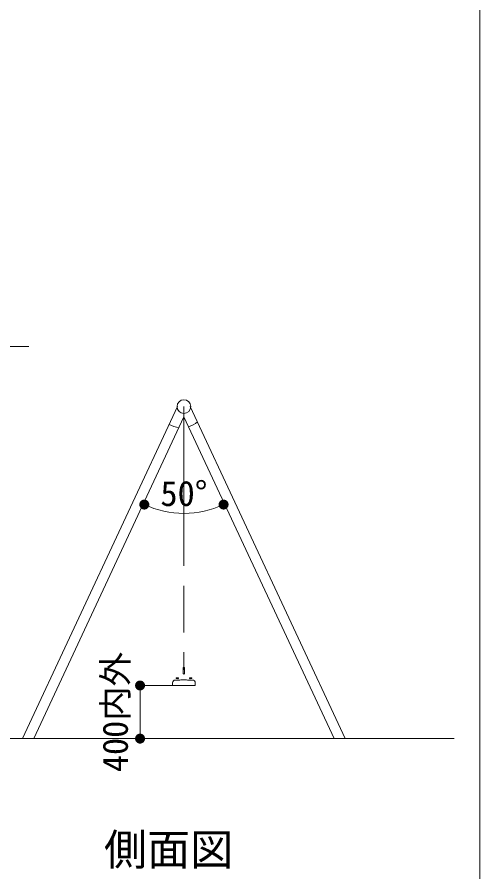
# Model space of a CAD drawing. Units: millimetres at full size, sheet at 1:100; details may follow other scales. Extents: x 485 to 27866, y 12891 to 31558.
# Drawn here: x 24386 to 27866, y 16144 to 22580 of the extents above; entities that cross this region are included whole.
import ezdxf
from ezdxf.enums import TextEntityAlignment as Align

# ---------------------------------------------------------------- set-up
doc = ezdxf.new("R2010")
doc.units = ezdxf.units.MM
doc.header["$LTSCALE"] = 100
doc.linetypes.add('CHAIN_DOUBLE_DASH', pattern=[23.5, 12, -1.5, 3.5, -1.5, 3.5, -1.5])
for name, color, linetype, lineweight in [('0_2', 7, 'Continuous', 13), ('_0-0_', 7, 'Continuous', 13), ('寸法', 1, 'Continuous', 13), ('本体', 7, 'Continuous', 13)]:
    doc.layers.add(name, color=color, linetype=linetype, lineweight=lineweight)
doc.styles.add('ＭＳ ゴシック', font='')
doc.styles.get('ＭＳ ゴシック').set_extended_font_data('MS Gothic')

# ---------------------------------------------------------------- blocks, each defined once
blk = doc.blocks.new('filled_dot')
at = {"color": 0, "linetype": 'Continuous', "lineweight": -2, "const_width": 1.25}
blk.add_lwpolyline([(-0.625, 0, 1), (0.625, 0, 1)], format="xyb", close=True, dxfattribs=at)

msp = doc.modelspace()

# ---------------------------------------------------------------- linework, layer by layer
at = {"layer": '0_2'}
for p, q in [((25581.6, 17605.7), (25581.8, 17605.9)), ((25581.6, 17600), (25581.6, 17605.7)), ((25581.6, 17600), (25581.8, 17599.9)), ((25581.8, 17605.9), (25598.3, 17605.9)), ((25581.8, 17599.9), (25598.3, 17599.9)), ((25590.1, 17600.8), (25590.1, 17605)), ((25598.6, 17605.7), (25598.3, 17605.9)), ((25598.6, 17600), (25598.3, 17599.9)), ((25598.6, 17600), (25598.6, 17605.7)), ((25681.6, 17605.7), (25681.8, 17605.9)), ((25681.6, 17600), (25681.6, 17605.7)), ((25681.6, 17600), (25681.8, 17599.9)), ((25698.3, 17605.9), (25681.8, 17605.9)), ((25698.3, 17599.9), (25681.8, 17599.9)), ((25690.1, 17600.8), (25690.1, 17605)), ((25698.6, 17605.7), (25698.3, 17605.9)), ((25698.6, 17600), (25698.3, 17599.9)), ((25698.6, 17600), (25698.6, 17605.7)), ((25555.1, 17560.1), (25555.1, 17568)), ((25555.1, 17547.4), (25555.1, 17560.1)), ((25575.1, 17547.4), (25555.1, 17547.4)), ((25705.1, 17547.4), (25575.1, 17547.4)), ((25725.1, 17547.4), (25705.1, 17547.4)), ((25725.1, 17568), (25725.1, 17560.1)), ((25725.1, 17560.1), (25725.1, 17547.4))]:
    msp.add_line(p, q, dxfattribs=at)
msp.add_lwpolyline([(25705.6, 17588), (25702.1, 17588.1), (25695.4, 17588.3), (25688.2, 17588.4), (25681.1, 17588.5), (25673.9, 17588.6), (25666.8, 17588.7), (25659.6, 17588.8), (25652.5, 17588.8), (25645.3, 17588.9), (25638.1, 17588.9), (25631, 17588.9), (25623.8, 17588.8), (25616.7, 17588.8), (25609.5, 17588.7), (25602.4, 17588.6), (25595.2, 17588.5), (25588, 17588.3), (25580.9, 17588.2), (25574.5, 17588)], dxfattribs=at)
for centre, radius, start, end in [((25575.1, 17568), 20, 91.51657, 180), ((25585.8, 17593.5), 12.3, 69.7444, 110.25551), ((25585.8, 17612.3), 12.3, 249.7444, 290.25592), ((25594.3, 17593.5), 12.3, 69.7444, 110.25551), ((25594.3, 17612.3), 12.3, 249.74398, 290.25551), ((25595.1, 17583), 6.21, 63.15553, 118.93114), ((25625.1, 17583.3), 6.22, 62.55825, 118.12333), ((25655, 17583.3), 6.2, 61.79653, 117.48001), ((25685.8, 17593.5), 12.3, 69.74445, 110.25555), ((25685.8, 17612.3), 12.3, 249.74445, 290.25597), ((25685, 17582.9), 6.24, 61.22763, 116.70812), ((25694.3, 17593.5), 12.3, 69.74445, 110.25555), ((25694.3, 17612.3), 12.3, 249.74403, 290.25555), ((25705.1, 17568), 20, 0, 88.48343)]:
    msp.add_arc(centre, radius, start, end, dxfattribs=at)
at = {"layer": '_0-0_', "color": 6}
msp.add_lwpolyline([(27865.9, 31009), (484.6, 31009), (484.6, 12890.9), (27865.9, 12890.9)], close=True, dxfattribs=at)
at = {"layer": '寸法'}
for p, q in [((25310.2, 17547.4), (25310.2, 17147.4)), ((25553.4, 17547.4), (25310.2, 17547.4)), ((25553.4, 17147.4), (25310.2, 17147.4))]:
    msp.add_line(p, q, dxfattribs=at)
msp.add_lwpolyline([(20290.4, 18626.7), (20343.4, 18679.7), (21763.9, 20100.2), (24474, 20100.2)], dxfattribs=at)
msp.add_arc((25640.2, 19549), 705.5, 245.00002, 294.9999, dxfattribs=at)
at = {"layer": '本体'}
for p, q in [((25592.1, 19646.8), (24426.7, 17147.4)), ((25687.4, 19648.6), (26853.7, 17147.4)), ((25640.2, 19569.3), (24510.8, 17147.4)), ((25640.2, 19569.3), (26769.5, 17147.4)), ((25635.3, 17680.1), (25635.3, 17638.2)), ((25644.8, 17680.1), (25644.8, 17638.1)), ((13438.5, 17147.4), (27672, 17147.4))]:
    msp.add_line(p, q, dxfattribs=at)
at = {"layer": '本体', "linetype": 'CHAIN_DOUBLE_DASH'}
msp.add_line((25640.1, 19647.4), (25640.1, 17664.5), dxfattribs=at)
at = {"layer": '本体'}
msp.add_circle((25640.1, 19647.4), 51.2, dxfattribs=at)
for centre, radius, start, end in [((25623, 19662.6), 175.6, 238.02161, 263.23855), ((25623, 19662.6), 175.6, 287.20033, 312.38226), ((25640.1, 17680.1), 4.71, 0, 180), ((25640.1, 17638.2), 4.72, 179.20438, 0.79562)]:
    msp.add_arc(centre, radius, start, end, dxfattribs=at)

# ---------------------------------------------------------------- block references
at = {"layer": '寸法', "xscale": 30, "yscale": 30}
for p, rotation in [((25342.1, 18909.6), 344.1), ((25938.3, 18909.6), 195.9), ((25310.2, 17547.4), 270), ((25310.2, 17147.4), 90)]:
    msp.add_blockref('filled_dot', p, dxfattribs=dict(at, rotation=rotation))

# ---------------------------------------------------------------- texts
at = {"layer": '寸法', "style": 'ＭＳ ゴシック'}
msp.add_text('50°', height=189.9, dxfattribs=at).set_placement((25640.2, 18993.5), align=Align.MIDDLE_CENTER)
msp.add_text('400内外', height=189.9, rotation=90, dxfattribs=at).set_placement((25123.6, 17347.4), align=Align.MIDDLE_CENTER)
at = {"layer": '寸法', "color": 3, "style": 'ＭＳ ゴシック'}
msp.add_text('側面図\u3000', height=237.4, dxfattribs=at).set_placement((25039, 16122.1), align=Align.BOTTOM_LEFT)

doc.saveas('drawing.dxf')
